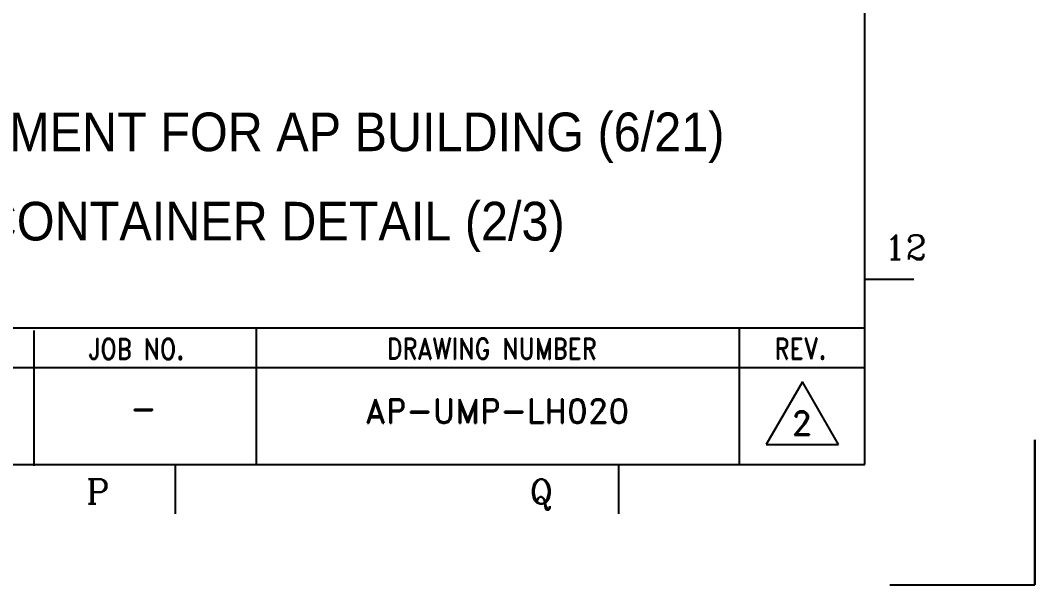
# Model space of a CAD drawing. Header units: millimetres. Extents: x 415966 to 487306, y -108951 to -17325.
# Drawn here: x 450865 to 452349, y -108951 to -108126 of the extents above; entities that cross this region are included whole.
import ezdxf
from ezdxf.enums import TextEntityAlignment as Align

# ---------------------------------------------------------------- set-up
doc = ezdxf.new("R2010")
doc.units = ezdxf.units.MM
doc.header["$LTSCALE"] = 2
doc.layers.add('TAN-TIT', color=30, linetype='Continuous')
doc.styles.add('COM', font='COMPLEX', dxfattribs={"height": 5})
doc.styles.add('KIM3', font='ROMAND.shx', dxfattribs={"width": 1.25, "height": 3})
doc.styles.add('RD', font='sanss___.ttf')
doc.styles.add('RD20', font='ROMAND.SHX', dxfattribs={"width": 0.8, "height": 2})
doc.styles.add('RD6', font='ROMAND.shx', dxfattribs={"width": 0.83, "height": 6})

# ---------------------------------------------------------------- blocks, each defined once
blk = doc.blocks.new('BORDER')
at = {"layer": 'TAN-TIT'}
for p, q in [((23282.3, 352), (23282.3, 16468)), ((23282.3, 893.7), (23426.6, 893.7)), ((19323.7, 752.1), (23282.3, 752.1)), ((20850.6, 743.6), (20850.6, 347.7)), ((21501, 747.9), (21501, 352)), ((22914.8, 747.9), (22914.8, 352)), ((23282.3, 634.8), (19323.7, 634.8)), ((23100, 594.2), (22993.9, 410.6)), ((23206, 410.6), (23100, 594.2)), ((23282.3, 485.6), (23282.3, 489.9)), ((22993.9, 410.6), (23206, 410.6)), ((497.7, 352), (23282.3, 352)), ((21263.4, 352), (21263.4, 207.8)), ((22561.3, 352), (22561.3, 207.8))]:
    blk.add_line(p, q, dxfattribs=at)
at = {"layer": 'TAN-TIT', "linetype": 'Continuous'}
for p, q in [((23780, 0), (23780, 424.1)), ((23780, 424.1), (23780, 0)), ((23355.9, 0), (23780, 0))]:
    blk.add_line(p, q, dxfattribs=at)
at = {"layer": 'TAN-TIT', "style": 'COM'}
for s, p in [('12', (23340, 951.3)), ('P', (21003.9, 236.6)), ('Q', (22301.7, 236.6))]:
    blk.add_text(s, height=72.1, dxfattribs=at).set_placement(p)
at = {"layer": 'TAN-TIT', "style": 'RD6', "width": 0.83}
for s, p in [('JOB NO.', (21008, 659.4)), ('DRAWING NUMBER', (21883.6, 659.9)), ('REV.', (23018.5, 660.5))]:
    blk.add_text(s, height=61.2, dxfattribs=at).set_placement(p)

msp = doc.modelspace()

# ---------------------------------------------------------------- block references
at = {"xscale": 0.5, "yscale": 0.5, "zscale": 0.5}
msp.add_blockref('BORDER', (440459.3, -108951.5), dxfattribs=at)

# ---------------------------------------------------------------- texts
at = {"style": 'RD', "width": 0.9}
for s, p in [('ARRANGEMENT FOR AP BUILDING (6/21)', (450496.7, -108317.2)), ('CONTAINER DETAIL (2/3)', (450808.1, -108447.8))]:
    msp.add_text(s, height=56.552, dxfattribs=at).set_placement(p)
for s, height, style, p in [('AP-UMP-LH020', 35.345, 'KIM3', (451562.6, -108715.1)), ('-', 35.3, 'RD20', (451044.7, -108711.7)), ('2', 35.3, 'RD20', (452008.4, -108732.9))]:
    msp.add_text(s, height=height, dxfattribs=dict(style=style)).set_placement(p, align=Align.CENTER)

doc.saveas('drawing.dxf')
